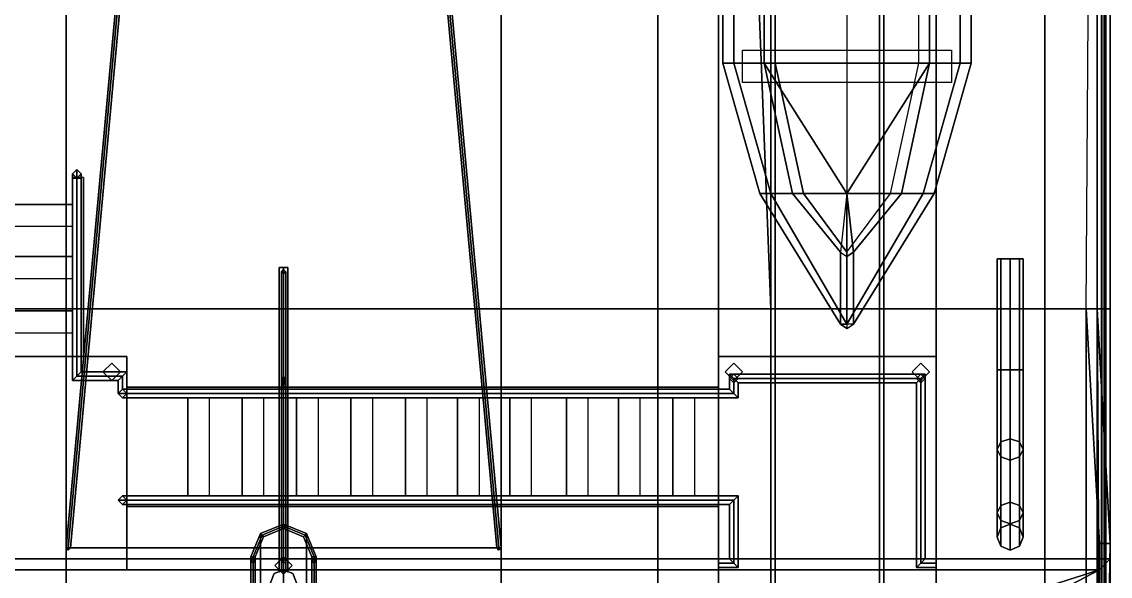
# Model space of a CAD drawing. Header units: millimetres. Extents: x -4 to 4, y -29 to 80.
# Drawn here: x -1.2 to 3.8, y -5.44 to -2.89 of the extents above; entities that cross this region are included whole.
import ezdxf

# ---------------------------------------------------------------- set-up
doc = ezdxf.new("R2010")
doc.units = ezdxf.units.MM
for name, color, linetype in [('boats', 1, 'Continuous'), ('deck', 2, 'Continuous'), ('railings', 6, 'Continuous'), ('rails', 5, 'Continuous'), ('superstructure', 3, 'Continuous')]:
    doc.layers.add(name, color=color, linetype=linetype)

msp = doc.modelspace()

# ---------------------------------------------------------------- linework, layer by layer
for points in [[(-1, -4.21, -2.36), (-2, -4.21, -2.33), (-2, 3.18, -2.33), (-1, 3.18, -2.36)], [(1, -4.21, -2.36), (-1, -4.21, -2.36), (-1, 3.18, -2.36), (1, 3.18, -2.36)], [(2, -4.21, -2.33), (1, -4.21, -2.36), (1, 3.18, -2.36), (2, 3.18, -2.33)], [(3, -4.21, -2.15), (2, -4.21, -2.33), (2, 3.18, -2.33), (3, 3.18, -2.15)], [(3.5, -4.21, -1.75), (3, -4.21, -2.15), (3, 3.18, -2.15), (3.5, 3.18, -1.75)], [(3.8, -4.21, -0.91), (3.5, -4.21, -1.75), (3.5, 3.18, -1.75), (3.8, 3.18, -0.91)], [(3.74, -4.21, 1.61), (3.762, -4.21, 1.2751), (3.762, 3.18, 1.2751), (3.74, 3.18, 1.61)], [(3.76, -4.21, 1.63), (3.74, -4.21, 1.61), (3.74, 3.18, 1.61), (3.76, 3.18, 1.63)], [(3.74, -4.21, 1.69), (3.76, -4.21, 1.67), (3.76, 3.18, 1.67), (3.74, 3.18, 1.69)], [(3.76, -4.21, 1.67), (3.76, -4.21, 1.63), (3.76, 3.18, 1.63), (3.76, 3.18, 1.67)], [(3.762, -4.21, 1.2751), (3.78, -4.21, 1.23), (3.78, 3.18, 1.23), (3.762, 3.18, 1.2751)], [(3.7715, -4.21, 1.1301), (3.78, -4.21, 1), (3.78, 3.18, 1), (3.7715, 3.18, 1.1301)], [(3.78, -4.21, 1.16), (3.7715, -4.21, 1.1301), (3.7715, 3.18, 1.1301), (3.78, 3.18, 1.16)], [(3.78, -4.21, 1), (3.8, -4.21), (3.8, 3.18), (3.78, 3.18, 1)], [(3.78, -4.21, 1.23), (3.78, -4.21, 1.16), (3.78, 3.18, 1.16), (3.78, 3.18, 1.23)], [(3.8, -4.21), (3.8, -4.21, -0.91), (3.8, 3.18, -0.91), (3.8, 3.18)], [(-2, -4.21, -2.33), (-1, -4.21, -2.36), (-1, -8.82, -2.36), (-2, -8.82, -2.33)], [(-1, -4.21, -2.36), (1, -4.21, -2.36), (1, -8.82, -2.36), (-1, -8.82, -2.36)], [(1, -4.21, -2.36), (2, -4.21, -2.33), (2, -8.82, -2.33), (1, -8.82, -2.36)], [(2, -4.21, -2.33), (3, -4.21, -2.15), (3, -8.82, -2.15), (2, -8.82, -2.33)], [(3, -4.21, -2.15), (3.5, -4.21, -1.75), (3.5, -8.82, -1.75), (3, -8.82, -2.15)], [(3.5, -4.21, -1.75), (3.8, -4.21, -0.91), (3.8, -8.82, -0.91), (3.5, -8.82, -1.75)], [(3.75, -5.29, 1.86), (3.8, -5.29, 1.86), (3.74, -4.21, 1.69), (3.69, -4.21, 1.69)], [(3.69, -8.82, 1.69), (3.69, -8.82, 1.69), (3.75, -5.29, 1.86), (3.69, -4.21, 1.69)], [(3.76, -4.21, 1.67), (3.74, -4.21, 1.69), (3.74, -8.82, 1.69), (3.76, -8.82, 1.67)], [(3.74, -4.21, 1.61), (3.76, -4.21, 1.63), (3.76, -8.82, 1.63), (3.74, -8.82, 1.61)], [(3.762, -4.21, 1.2751), (3.74, -4.21, 1.61), (3.74, -8.82, 1.61), (3.762, -6.44, 1.2751)], [(3.74, -8.82, 1.69), (3.74, -8.82, 1.69), (3.74, -4.21, 1.69), (3.8, -5.29, 1.86)], [(3.76, -4.21, 1.63), (3.76, -4.21, 1.67), (3.76, -8.82, 1.67), (3.76, -8.82, 1.63)], [(3.78, -4.21, 1.23), (3.762, -4.21, 1.2751), (3.762, -6.44, 1.2751), (3.78, -6.44, 1.23)], [(3.78, -4.21, 1), (3.7715, -4.21, 1.1301), (3.7715, -6.44, 1.1301), (3.78, -8.82, 1)], [(3.7715, -4.21, 1.1301), (3.78, -4.21, 1.16), (3.78, -6.44, 1.16), (3.7715, -6.44, 1.1301)], [(3.8, -4.21), (3.78, -4.21, 1), (3.78, -8.82, 1), (3.8, -8.82)], [(3.78, -4.21, 1.16), (3.78, -4.21, 1.23), (3.78, -6.44, 1.23), (3.78, -6.44, 1.16)], [(3.8, -4.21, -0.91), (3.8, -4.21), (3.8, -8.82), (3.8, -8.82, -0.91)], [(3.69, -8.82, 1.69), (3.69, -8.82, 1.69), (3.75, -5.93, 2.52), (3.75, -5.29, 1.86)], [(3.74, -8.82, 1.69), (3.74, -8.82, 1.69), (3.8, -5.29, 1.86), (3.8, -5.93, 2.52)], [(3.75, -5.93, 2.52), (3.8, -5.93, 2.52), (3.8, -5.29, 1.86), (3.75, -5.29, 1.86)]]:
    msp.add_3dface(points)
at = {"layer": 'boats'}
for points in [[(2.59, -3.68, 3.56), (2.21, -3.08, 3.64), (2.21, -1.42, 3.64), (2.59, -0.48, 3.56)], [(2.59, -3.68, 3.56), (2.97, -3.08, 3.64), (2.97, -1.42, 3.64), (2.59, -0.48, 3.56)], [(2.21, -3.08, 3.64), (2.02, -3.08, 4.14), (2.02, -1.42, 4.14), (2.21, -1.42, 3.64)], [(2.02, -3.08, 4.14), (2.07, -3.08, 4.14), (2.07, -1.42, 4.14), (2.02, -1.42, 4.14)], [(2.07, -3.08, 4.14), (2.26, -3.08, 3.64), (2.26, -1.42, 3.64), (2.07, -1.42, 4.14)], [(2.26, -3.08, 3.64), (2.92, -3.08, 3.64), (2.92, -1.42, 3.64), (2.26, -1.42, 3.64)], [(3.11, -3.08, 4.14), (2.92, -3.08, 3.64), (2.92, -1.42, 3.64), (3.11, -1.42, 4.14)], [(2.97, -3.08, 3.64), (3.16, -3.08, 4.14), (3.16, -1.42, 4.14), (2.97, -1.42, 3.64)], [(3.16, -3.08, 4.14), (3.11, -3.08, 4.14), (3.11, -1.42, 4.14), (3.16, -1.42, 4.14)], [(3.07, -3.17, 4.03), (2.11, -3.17, 4.03), (2.11, -3.02, 4.03), (3.07, -3.02, 4.03)], [(2.34, -3.68, 3.64), (2.19, -3.68, 4.14), (2.02, -3.08, 4.14), (2.21, -3.08, 3.64)], [(2.19, -3.68, 4.14), (2.24, -3.68, 4.14), (2.07, -3.08, 4.14), (2.02, -3.08, 4.14)], [(2.24, -3.68, 4.14), (2.39, -3.68, 3.64), (2.26, -3.08, 3.64), (2.07, -3.08, 4.14)], [(2.59, -3.68, 3.56), (2.34, -3.68, 3.64), (2.21, -3.08, 3.64), (2.59, -3.68, 3.56)], [(2.39, -3.68, 3.64), (2.79, -3.68, 3.64), (2.92, -3.08, 3.64), (2.26, -3.08, 3.64)], [(2.59, -3.68, 3.56), (2.84, -3.68, 3.64), (2.97, -3.08, 3.64), (2.59, -3.68, 3.56)], [(2.94, -3.68, 4.14), (2.79, -3.68, 3.64), (2.92, -3.08, 3.64), (3.11, -3.08, 4.14)], [(2.84, -3.68, 3.64), (2.99, -3.68, 4.14), (3.16, -3.08, 4.14), (2.97, -3.08, 3.64)], [(2.99, -3.68, 4.14), (2.94, -3.68, 4.14), (3.11, -3.08, 4.14), (3.16, -3.08, 4.14)], [(2.56, -3.95, 3.64), (2.56, -4.28, 4.14), (2.19, -3.68, 4.14), (2.34, -3.68, 3.64)], [(2.56, -4.28, 4.14), (2.59, -4.28, 4.14), (2.24, -3.68, 4.14), (2.19, -3.68, 4.14)], [(2.59, -4.28, 4.14), (2.59, -3.95, 3.64), (2.39, -3.68, 3.64), (2.24, -3.68, 4.14)], [(2.59, -3.68, 3.56), (2.56, -3.95, 3.64), (2.34, -3.68, 3.64), (2.59, -3.68, 3.56)], [(2.59, -3.95, 3.64), (2.59, -3.95, 3.64), (2.79, -3.68, 3.64), (2.39, -3.68, 3.64)], [(2.59, -3.68, 3.56), (2.56, -3.95, 3.64), (2.59, -3.97, 3.64), (2.59, -3.68, 3.56)], [(2.59, -4.28, 4.14), (2.59, -3.95, 3.64), (2.79, -3.68, 3.64), (2.94, -3.68, 4.14)], [(2.59, -3.68, 3.56), (2.59, -3.97, 3.64), (2.62, -3.95, 3.64), (2.59, -3.68, 3.56)], [(2.59, -3.68, 3.56), (2.62, -3.95, 3.64), (2.84, -3.68, 3.64), (2.59, -3.68, 3.56)], [(2.62, -4.28, 4.14), (2.59, -4.28, 4.14), (2.94, -3.68, 4.14), (2.99, -3.68, 4.14)], [(2.62, -3.95, 3.64), (2.62, -4.28, 4.14), (2.99, -3.68, 4.14), (2.84, -3.68, 3.64)], [(2.59, -3.97, 3.64), (2.59, -4.3, 4.14), (2.56, -4.28, 4.14), (2.56, -3.95, 3.64)], [(2.59, -3.97, 3.64), (2.59, -4.3, 4.14), (2.62, -4.28, 4.14), (2.62, -3.95, 3.64)], [(2.59, -4.3, 4.14), (2.59, -4.3, 4.14), (2.62, -4.28, 4.14), (2.56, -4.28, 4.14)]]:
    msp.add_3dface(points, dxfattribs=at)
at = {"layer": 'deck'}
for points in [[(1.72, 9.14, 1.69), (1.72, -8.82, 1.69), (2.24, -8.82, 1.69), (2.24, -4.21, 1.69)], [(1.72, 9.14, 1.69), (1.72, 9.14, 1.69), (2.24, -4.21, 1.69), (2.24, 3.18, 1.69)], [(2.26, 3.18, 1.69), (2.26, -4.21, 1.69), (2.74, -4.21, 1.69), (2.74, 3.18, 1.69)], [(2.76, 3.18, 1.69), (2.76, -4.21, 1.69), (3.69, -4.21, 1.69), (3.74, 3.18, 1.69)], [(2.26, -4.21, 1.69), (2.26, -8.82, 1.69), (2.74, -8.82, 1.69), (2.74, -4.21, 1.69)], [(2.76, -4.21, 1.69), (2.76, -8.82, 1.69), (3.69, -8.82, 1.69), (3.69, -4.21, 1.69)]]:
    msp.add_3dface(points, dxfattribs=at)
at = {"layer": 'railings'}
for points in [[(3.74, -2.16, 2.74), (3.74, -4.07, 2.74), (3.74, -4.07, 2.68), (3.74, -2.16, 2.68)], [(3.74, -4.13, 2.74), (3.74, -4.13, 1.69), (3.74, -4.07, 1.69), (3.74, -4.07, 2.74)], [(3.74, -4.13, 2.74), (3.75, -6.04, 2.74), (3.75, -6.04, 2.68), (3.74, -4.13, 2.68)]]:
    msp.add_3dface(points, dxfattribs=at)
at = {"layer": 'rails'}
for points in [[(2.24, 3.18, 1.69), (2.24, -4.21, 1.69), (2.24, -4.21, 1.71), (2.24, 3.18, 1.71)], [(2.24, 3.18, 1.71), (2.24, -4.21, 1.71), (2.26, -4.21, 1.71), (2.26, 3.18, 1.71)], [(2.26, -4.21, 1.71), (2.26, -4.21, 1.69), (2.26, 3.18, 1.69), (2.26, 3.18, 1.71)], [(2.74, 3.18, 1.71), (2.74, -4.21, 1.71), (2.76, -4.21, 1.71), (2.76, 3.18, 1.71)], [(2.74, 3.18, 1.69), (2.74, -4.21, 1.69), (2.74, -4.21, 1.71), (2.74, 3.18, 1.71)], [(2.76, -4.21, 1.71), (2.76, -4.21, 1.69), (2.76, 3.18, 1.69), (2.76, 3.18, 1.71)], [(2.24, -4.21, 1.71), (2.24, -8.82, 1.71), (2.26, -8.82, 1.71), (2.26, -4.21, 1.71)], [(2.24, -4.21, 1.69), (2.24, -8.82, 1.69), (2.24, -8.82, 1.71), (2.24, -4.21, 1.71)], [(2.26, -8.82, 1.71), (2.26, -8.82, 1.69), (2.26, -4.21, 1.69), (2.26, -4.21, 1.71)], [(2.74, -4.21, 1.69), (2.74, -8.82, 1.69), (2.74, -8.82, 1.71), (2.74, -4.21, 1.71)], [(2.74, -4.21, 1.71), (2.74, -8.82, 1.71), (2.76, -8.82, 1.71), (2.76, -4.21, 1.71)], [(2.76, -8.82, 1.71), (2.76, -8.82, 1.69), (2.76, -4.21, 1.69), (2.76, -4.21, 1.71)]]:
    msp.add_3dface(points, dxfattribs=at)
at = {"layer": 'superstructure'}
for points in [[(1.72, 5.26, 2.05), (1.72, -8.82, 1.69), (1.72, 9.14, 1.69), (1.72, 9.14, 2.05)], [(1.72, -5.55, 3.4), (1.72, -8.82, 1.69), (1.72, 5.26, 2.05), (1.72, 0.5, 3.4)], [(-1.72, 4.44, 3.56), (-1.72, -5.36, 3.56), (1.72, -5.36, 3.56), (1.72, 4.44, 3.56)], [(1.72, 0.5, 3.56), (1.72, -5.55, 3.56), (3.5, -5.55, 3.56), (3.5, 0.5, 3.56)], [(3.5, -5.55, 3.56), (3.5, -5.55, 3.4), (3.5, 0.5, 3.4), (3.5, 0.5, 3.56)], [(-0.49, 0.15, 8.71), (-0.5, 0.15, 8.7), (-1, -5.31, 13.58), (-0.99, -5.31, 13.59)], [(-0.5, 0.15, 8.7), (-0.49, 0.15, 8.69), (-0.99, -5.31, 13.57), (-1, -5.31, 13.58)], [(-0.48, 0.15, 8.7), (-0.49, 0.15, 8.71), (-0.99, -5.31, 13.59), (-0.98, -5.31, 13.58)], [(-0.49, 0.15, 8.69), (-0.48, 0.15, 8.7), (-0.98, -5.31, 13.58), (-0.99, -5.31, 13.57)], [(0.49, 0.15, 8.71), (0.48, 0.15, 8.7), (0.98, -5.31, 13.58), (0.99, -5.31, 13.59)], [(0.48, 0.15, 8.7), (0.49, 0.15, 8.69), (0.99, -5.31, 13.57), (0.98, -5.31, 13.58)], [(0.5, 0.15, 8.7), (0.49, 0.15, 8.71), (0.99, -5.31, 13.59), (1, -5.31, 13.58)], [(0.49, 0.15, 8.69), (0.5, 0.15, 8.7), (1, -5.31, 13.58), (0.99, -5.31, 13.57)], [(-0.95, -3.57, 3.56), (-0.97, -3.59, 3.56), (-0.97, -3.59, 4.42), (-0.95, -3.57, 4.44)], [(-0.97, -3.61, 4.42), (-0.95, -3.61, 4.44), (-0.95, -3.57, 4.44), (-0.97, -3.59, 4.42)], [(-0.97, -3.59, 3.56), (-0.95, -3.61, 3.56), (-0.95, -3.61, 4.4), (-0.97, -3.59, 4.42)], [(-0.95, -3.61, 4.07), (-0.97, -3.61, 4.09), (-0.97, -3.59, 4.09), (-0.95, -3.61, 4.07)], [(-0.97, -3.61, 4.09), (-0.95, -3.61, 4.11), (-0.95, -3.61, 4.11), (-0.97, -3.59, 4.09)], [(-0.95, -3.61, 4.4), (-0.97, -3.61, 4.42), (-0.97, -3.59, 4.42), (-0.95, -3.61, 4.4)], [(-0.93, -3.59, 3.56), (-0.95, -3.57, 3.56), (-0.95, -3.57, 4.44), (-0.93, -3.59, 4.42)], [(-0.95, -3.61, 4.44), (-0.93, -3.61, 4.42), (-0.93, -3.59, 4.42), (-0.95, -3.57, 4.44)], [(-0.95, -3.61, 3.56), (-0.93, -3.59, 3.56), (-0.93, -3.59, 4.42), (-0.95, -3.61, 4.4)], [(-0.93, -3.61, 4.09), (-0.95, -3.61, 4.07), (-0.95, -3.61, 4.07), (-0.93, -3.59, 4.09)], [(-0.95, -3.61, 4.11), (-0.93, -3.61, 4.09), (-0.93, -3.59, 4.09), (-0.95, -3.61, 4.11)], [(-0.93, -3.61, 4.42), (-0.95, -3.61, 4.4), (-0.95, -3.61, 4.4), (-0.93, -3.59, 4.42)], [(-0.92, -3.6068, 3.56), (-0.97, -3.6068, 3.56), (-0.97, -4.43, 4.25), (-0.92, -4.43, 4.25)], [(-0.97, -3.6068, 3.56), (-0.97, -3.7142, 3.56), (-0.97, -4.43, 4.16), (-0.97, -4.43, 4.25)], [(-0.95, -4.43, 4.78), (-0.97, -4.43, 4.8), (-0.97, -3.61, 4.09), (-0.95, -3.61, 4.07)], [(-0.97, -4.43, 4.8), (-0.95, -4.43, 4.82), (-0.95, -3.61, 4.11), (-0.97, -3.61, 4.09)], [(-0.95, -4.43, 5.11), (-0.97, -4.43, 5.13), (-0.97, -3.61, 4.42), (-0.95, -3.61, 4.4)], [(-0.97, -4.43, 5.13), (-0.95, -4.43, 5.15), (-0.95, -3.61, 4.44), (-0.97, -3.61, 4.42)], [(-0.93, -4.43, 4.8), (-0.95, -4.43, 4.78), (-0.95, -3.61, 4.07), (-0.93, -3.61, 4.09)], [(-0.95, -4.43, 4.82), (-0.93, -4.43, 4.8), (-0.93, -3.61, 4.09), (-0.95, -3.61, 4.11)], [(-0.93, -4.43, 5.13), (-0.95, -4.43, 5.11), (-0.95, -3.61, 4.4), (-0.93, -3.61, 4.42)], [(-0.95, -4.43, 5.15), (-0.93, -4.43, 5.13), (-0.93, -3.61, 4.42), (-0.95, -3.61, 4.44)], [(-0.92, -4.43, 4.25), (-0.92, -4.43, 4.16), (-0.92, -3.7142, 3.56), (-0.92, -3.6068, 3.56)], [(-0.97, -3.73, 3.64), (-1.42, -3.73, 3.64), (-1.42, -3.73, 3.66), (-0.97, -3.73, 3.66)], [(-0.97, -3.73, 3.66), (-1.42, -3.73, 3.66), (-1.42, -3.83, 3.66), (-0.97, -3.83, 3.66)], [(-0.97, -3.97, 3.86), (-1.42, -3.97, 3.86), (-1.42, -4.07, 3.86), (-0.97, -4.07, 3.86)], [(-0.97, -3.97, 3.84), (-1.42, -3.97, 3.84), (-1.42, -3.97, 3.86), (-0.97, -3.97, 3.86)], [(3.28, -3.98, 6.5), (3.2976, -3.98, 6.4576), (3.2976, -4.49, 6.4576), (3.28, -4.49, 6.5)], [(3.2976, -3.98, 6.5424), (3.28, -3.98, 6.5), (3.28, -4.49, 6.5), (3.2976, -4.49, 6.5424)], [(3.3824, -3.98, 6.4576), (3.28, -3.98, 6.5), (3.2976, -3.98, 6.5424), (3.4, -3.98, 6.5)], [(3.34, -3.98, 6.44), (3.2976, -3.98, 6.4576), (3.28, -3.98, 6.5), (3.3824, -3.98, 6.4576)], [(3.2976, -3.98, 6.4576), (3.34, -3.98, 6.44), (3.34, -4.49, 6.44), (3.2976, -4.49, 6.4576)], [(3.34, -3.98, 6.56), (3.2976, -3.98, 6.5424), (3.2976, -4.49, 6.5424), (3.34, -4.49, 6.56)], [(3.4, -3.98, 6.5), (3.2976, -3.98, 6.5424), (3.34, -3.98, 6.56), (3.3824, -3.98, 6.5424)], [(3.34, -3.98, 6.44), (3.3824, -3.98, 6.4576), (3.3824, -4.49, 6.4576), (3.34, -4.49, 6.44)], [(3.3824, -3.98, 6.5424), (3.34, -3.98, 6.56), (3.34, -4.49, 6.56), (3.3824, -4.49, 6.5424)], [(3.3824, -3.98, 6.4576), (3.4, -3.98, 6.5), (3.4, -4.49, 6.5), (3.3824, -4.49, 6.4576)], [(3.4, -3.98, 6.5), (3.3824, -3.98, 6.5424), (3.3824, -4.49, 6.5424), (3.4, -4.49, 6.5)], [(0, -4.02, 13.69), (-0.02, -4.02, 13.67), (-0.02, -5.42, 13.07), (0, -5.41, 13.0943)], [(-0.02, -4.02, 13.67), (0, -4.02, 13.65), (0, -5.41, 13.0543), (-0.02, -5.42, 13.07)], [(0.02, -4.02, 13.67), (0, -4.02, 13.65), (-0.02, -4.02, 13.67), (0, -4.02, 13.69)], [(0, -4.03, 12.51), (-0.01, -4.04, 12.51), (-0.01, -4.04, 13.66), (0, -4.03, 13.65)], [(0, -5.36, 7.48), (-0.01, -5.37, 7.48), (-0.01, -4.04, 12.51), (0, -4.03, 12.51)], [(-0.01, -4.04, 12.51), (0, -4.05, 12.51), (0, -4.05, 13.65), (-0.01, -4.04, 13.66)], [(-0.01, -5.37, 7.48), (0, -5.38, 7.48), (0, -4.05, 12.51), (-0.01, -4.04, 12.51)], [(0.02, -4.02, 13.67), (0, -4.02, 13.69), (0, -5.41, 13.0943), (0.02, -5.42, 13.07)], [(0, -4.02, 13.65), (0.02, -4.02, 13.67), (0.02, -5.42, 13.07), (0, -5.41, 13.0543)], [(0.01, -4.04, 12.51), (0, -4.03, 12.51), (0, -4.03, 13.65), (0.01, -4.04, 13.66)], [(0.01, -5.37, 7.48), (0, -5.36, 7.48), (0, -4.03, 12.51), (0.01, -4.04, 12.51)], [(0, -4.05, 12.51), (0.01, -4.04, 12.51), (0.01, -4.04, 13.66), (0, -4.05, 13.65)], [(0, -5.38, 7.48), (0.01, -5.37, 7.48), (0.01, -4.04, 12.51), (0, -4.05, 12.51)], [(-0.97, -4.22, 4.05), (-1.42, -4.22, 4.05), (-1.42, -4.22, 4.07), (-0.97, -4.22, 4.07)], [(-0.97, -4.22, 4.07), (-1.42, -4.22, 4.07), (-1.42, -4.32, 4.07), (-0.97, -4.32, 4.07)], [(-0.72, -4.43, 4.25), (-0.72, -4.43, 4.16), (-1.72, -4.43, 4.16), (-1.72, -4.43, 4.25)], [(-1.72, -4.43, 4.25), (-1.72, -5.36, 4.25), (-0.72, -5.36, 4.25), (-0.72, -4.43, 4.25)], [(-0.95, -4.52, 4.78), (-0.97, -4.54, 4.8), (-0.97, -4.43, 4.8), (-0.95, -4.43, 4.78)], [(-0.97, -4.54, 4.8), (-0.95, -4.52, 4.82), (-0.95, -4.43, 4.82), (-0.97, -4.43, 4.8)], [(-0.95, -4.52, 5.11), (-0.97, -4.54, 5.13), (-0.97, -4.43, 5.13), (-0.95, -4.43, 5.11)], [(-0.97, -4.54, 5.13), (-0.95, -4.52, 5.15), (-0.95, -4.43, 5.15), (-0.97, -4.43, 5.13)], [(-0.93, -4.5, 4.8), (-0.95, -4.52, 4.78), (-0.95, -4.43, 4.78), (-0.93, -4.43, 4.8)], [(-0.95, -4.52, 4.82), (-0.93, -4.5, 4.8), (-0.93, -4.43, 4.8), (-0.95, -4.43, 4.82)], [(-0.93, -4.5, 5.13), (-0.95, -4.52, 5.11), (-0.95, -4.43, 5.11), (-0.93, -4.43, 5.13)], [(-0.95, -4.52, 5.15), (-0.93, -4.5, 5.13), (-0.93, -4.43, 5.13), (-0.95, -4.43, 5.15)], [(-0.72, -5.36, 4.25), (-0.72, -5.36, 4.16), (-0.72, -4.43, 4.16), (-0.72, -4.43, 4.25)], [(2, -4.43, 6.44), (2, -5.36, 6.44), (2, -5.36, 6.55), (2, -4.43, 6.55)], [(3, -4.43, 6.55), (3, -4.43, 6.44), (2, -4.43, 6.44), (2, -4.43, 6.55)], [(2, -4.43, 6.55), (2, -5.36, 6.55), (3, -5.36, 6.55), (3, -4.43, 6.55)], [(3, -5.36, 6.55), (3, -5.36, 6.44), (3, -4.43, 6.44), (3, -4.43, 6.55)], [(-0.72, -4.5, 4.8), (-0.74, -4.52, 4.78), (-0.95, -4.52, 4.78), (-0.93, -4.5, 4.8)], [(-0.74, -4.52, 4.82), (-0.72, -4.5, 4.8), (-0.93, -4.5, 4.8), (-0.95, -4.52, 4.82)], [(-0.72, -4.5, 5.13), (-0.74, -4.52, 5.11), (-0.95, -4.52, 5.11), (-0.93, -4.5, 5.13)], [(-0.74, -4.52, 5.15), (-0.72, -4.5, 5.13), (-0.93, -4.5, 5.13), (-0.95, -4.52, 5.15)], [(-0.79, -4.46, 3.56), (-0.83, -4.5, 3.56), (-0.83, -4.5, 4.16), (-0.79, -4.46, 4.16)], [(-0.83, -4.5, 3.56), (-0.79, -4.54, 3.56), (-0.79, -4.54, 4.16), (-0.83, -4.5, 4.16)], [(-0.75, -4.5, 3.56), (-0.79, -4.46, 3.56), (-0.79, -4.46, 4.16), (-0.75, -4.5, 4.16)], [(-0.79, -4.54, 3.56), (-0.75, -4.5, 3.56), (-0.75, -4.5, 4.16), (-0.79, -4.54, 4.16)], [(-0.74, -4.52, 4.78), (-0.72, -4.5, 4.8), (-0.72, -4.58, 4.8), (-0.74, -4.58, 4.78)], [(-0.72, -4.5, 4.8), (-0.74, -4.52, 4.82), (-0.74, -4.58, 4.82), (-0.72, -4.58, 4.8)], [(-0.74, -4.52, 5.11), (-0.72, -4.5, 5.13), (-0.72, -4.58, 5.13), (-0.74, -4.58, 5.11)], [(-0.72, -4.5, 5.13), (-0.74, -4.52, 5.15), (-0.74, -4.58, 5.15), (-0.72, -4.58, 5.13)], [(2.07, -4.46, 1.69), (2.03, -4.5, 1.69), (2.03, -4.5, 6.44), (2.07, -4.46, 6.44)], [(2.03, -4.5, 1.69), (2.07, -4.54, 1.69), (2.07, -4.54, 6.44), (2.03, -4.5, 6.44)], [(2.11, -4.5, 1.69), (2.07, -4.46, 1.69), (2.07, -4.46, 6.44), (2.11, -4.5, 6.44)], [(2.07, -4.54, 1.69), (2.11, -4.5, 1.69), (2.11, -4.5, 6.44), (2.07, -4.54, 6.44)], [(2.93, -4.46, 1.69), (2.89, -4.5, 1.69), (2.89, -4.5, 6.44), (2.93, -4.46, 6.44)], [(2.89, -4.5, 1.69), (2.93, -4.54, 1.69), (2.93, -4.54, 6.44), (2.89, -4.5, 6.44)], [(2.97, -4.5, 1.69), (2.93, -4.46, 1.69), (2.93, -4.46, 6.44), (2.97, -4.5, 6.44)], [(2.93, -4.54, 1.69), (2.97, -4.5, 1.69), (2.97, -4.5, 6.44), (2.93, -4.54, 6.44)], [(3.28, -4.49, 6.5), (3.2976, -4.49, 6.4576), (3.2976, -4.8219, 6.2305), (3.28, -4.8566, 6.2548)], [(3.2976, -4.49, 6.5424), (3.28, -4.49, 6.5), (3.28, -4.8566, 6.2548), (3.2976, -4.8914, 6.2791)], [(3.2976, -4.49, 6.4576), (3.34, -4.49, 6.44), (3.34, -4.8075, 6.2204), (3.2976, -4.8219, 6.2305)], [(3.34, -4.49, 6.56), (3.2976, -4.49, 6.5424), (3.2976, -4.8914, 6.2791), (3.34, -4.9058, 6.2892)], [(3.34, -4.49, 6.44), (3.3824, -4.49, 6.4576), (3.3824, -4.8219, 6.2305), (3.34, -4.8075, 6.2204)], [(3.3824, -4.49, 6.5424), (3.34, -4.49, 6.56), (3.34, -4.9058, 6.2892), (3.3824, -4.8914, 6.2791)], [(3.3824, -4.49, 6.4576), (3.4, -4.49, 6.5), (3.4, -4.8566, 6.2548), (3.3824, -4.8219, 6.2305)], [(3.4, -4.49, 6.5), (3.3824, -4.49, 6.5424), (3.3824, -4.8914, 6.2791), (3.4, -4.8566, 6.2548)], [(-0.74, -4.52, 4.78), (-0.76, -4.54, 4.8), (-0.97, -4.54, 4.8), (-0.95, -4.52, 4.78)], [(-0.76, -4.54, 4.8), (-0.74, -4.52, 4.82), (-0.95, -4.52, 4.82), (-0.97, -4.54, 4.8)], [(-0.74, -4.52, 5.11), (-0.76, -4.54, 5.13), (-0.97, -4.54, 5.13), (-0.95, -4.52, 5.11)], [(-0.76, -4.54, 5.13), (-0.74, -4.52, 5.15), (-0.95, -4.52, 5.15), (-0.97, -4.54, 5.13)], [(-0.76, -4.54, 4.8), (-0.74, -4.52, 4.78), (-0.74, -4.58, 4.78), (-0.76, -4.6, 4.8)], [(-0.74, -4.52, 4.82), (-0.76, -4.54, 4.8), (-0.76, -4.6, 4.8), (-0.74, -4.58, 4.82)], [(-0.76, -4.54, 5.13), (-0.74, -4.52, 5.11), (-0.74, -4.58, 5.11), (-0.76, -4.6, 5.13)], [(-0.74, -4.52, 5.15), (-0.76, -4.54, 5.13), (-0.76, -4.6, 5.13), (-0.74, -4.58, 5.15)], [(0, -4.5333, 13.47), (-0.01, -4.52, 13.46), (-0.01, -5.42, 13.46), (0, -5.41, 13.47)], [(-0.01, -4.52, 13.46), (0, -4.58, 13.45), (0, -5.41, 13.45), (-0.01, -5.42, 13.46)], [(0.01, -4.52, 13.46), (0, -4.5333, 13.47), (0, -5.41, 13.47), (0.01, -5.42, 13.46)], [(0, -4.58, 13.45), (0.01, -4.52, 13.46), (0.01, -5.42, 13.46), (0, -5.41, 13.45)], [(2.07, -4.51, 6.55), (2.05, -4.53, 6.55), (2.05, -4.53, 7.43), (2.07, -4.51, 7.43)], [(2.95, -4.51, 7.1), (2.93, -4.53, 7.08), (2.07, -4.53, 7.08), (2.05, -4.51, 7.1)], [(2.93, -4.53, 7.12), (2.95, -4.51, 7.1), (2.05, -4.51, 7.1), (2.07, -4.53, 7.12)], [(2.05, -4.51, 7.1), (2.07, -4.53, 7.08), (2.07, -4.6, 7.08), (2.05, -4.58, 7.1)], [(2.07, -4.53, 7.12), (2.05, -4.51, 7.1), (2.05, -4.58, 7.1), (2.07, -4.6, 7.12)], [(2.05, -4.51, 7.43), (2.07, -4.53, 7.41), (2.07, -4.6, 7.41), (2.05, -4.58, 7.43)], [(2.07, -4.53, 7.45), (2.05, -4.51, 7.43), (2.05, -4.58, 7.43), (2.07, -4.6, 7.45)], [(2.95, -4.51, 7.43), (2.93, -4.53, 7.41), (2.07, -4.53, 7.41), (2.05, -4.51, 7.43)], [(2.93, -4.53, 7.45), (2.95, -4.51, 7.43), (2.05, -4.51, 7.43), (2.07, -4.53, 7.45)], [(2.05, -4.53, 6.55), (2.07, -4.55, 6.55), (2.07, -4.55, 7.43), (2.05, -4.53, 7.43)], [(2.09, -4.53, 6.55), (2.07, -4.51, 6.55), (2.07, -4.51, 7.43), (2.09, -4.53, 7.43)], [(2.07, -4.55, 6.55), (2.09, -4.53, 6.55), (2.09, -4.53, 7.43), (2.07, -4.55, 7.43)], [(2.93, -4.53, 7.08), (2.91, -4.55, 7.1), (2.09, -4.55, 7.1), (2.07, -4.53, 7.08)], [(2.91, -4.55, 7.1), (2.93, -4.53, 7.12), (2.07, -4.53, 7.12), (2.09, -4.55, 7.1)], [(2.07, -4.53, 7.08), (2.09, -4.55, 7.1), (2.09, -4.62, 7.1), (2.07, -4.6, 7.08)], [(2.09, -4.55, 7.1), (2.07, -4.53, 7.12), (2.07, -4.6, 7.12), (2.09, -4.62, 7.1)], [(2.07, -4.53, 7.41), (2.09, -4.55, 7.43), (2.09, -4.62, 7.43), (2.07, -4.6, 7.41)], [(2.09, -4.55, 7.43), (2.07, -4.53, 7.45), (2.07, -4.6, 7.45), (2.09, -4.62, 7.43)], [(2.93, -4.53, 7.41), (2.91, -4.55, 7.43), (2.09, -4.55, 7.43), (2.07, -4.53, 7.41)], [(2.91, -4.55, 7.43), (2.93, -4.53, 7.45), (2.07, -4.53, 7.45), (2.09, -4.55, 7.43)], [(2.93, -4.51, 6.55), (2.91, -4.53, 6.55), (2.91, -4.53, 7.43), (2.93, -4.51, 7.43)], [(2.91, -4.53, 6.55), (2.93, -4.55, 6.55), (2.93, -4.55, 7.43), (2.91, -4.53, 7.43)], [(2.93, -5.38, 7.08), (2.91, -5.4, 7.1), (2.91, -4.55, 7.1), (2.93, -4.53, 7.08)], [(2.91, -5.4, 7.1), (2.93, -5.38, 7.12), (2.93, -4.53, 7.12), (2.91, -4.55, 7.1)], [(2.93, -5.38, 7.41), (2.91, -5.4, 7.43), (2.91, -4.55, 7.43), (2.93, -4.53, 7.41)], [(2.91, -5.4, 7.43), (2.93, -5.38, 7.45), (2.93, -4.53, 7.45), (2.91, -4.55, 7.43)], [(2.95, -4.53, 6.55), (2.93, -4.51, 6.55), (2.93, -4.51, 7.43), (2.95, -4.53, 7.43)], [(2.95, -5.36, 7.1), (2.93, -5.38, 7.08), (2.93, -4.53, 7.08), (2.95, -4.51, 7.1)], [(2.93, -5.38, 7.12), (2.95, -5.36, 7.1), (2.95, -4.51, 7.1), (2.93, -4.53, 7.12)], [(2.95, -5.36, 7.43), (2.93, -5.38, 7.41), (2.93, -4.53, 7.41), (2.95, -4.51, 7.43)], [(2.93, -5.38, 7.45), (2.95, -5.36, 7.43), (2.95, -4.51, 7.43), (2.93, -4.53, 7.45)], [(2.93, -4.55, 6.55), (2.95, -4.53, 6.55), (2.95, -4.53, 7.43), (2.93, -4.55, 7.43)], [(-0.74, -4.58, 4.25), (-0.76, -4.6, 4.25), (-0.76, -4.6, 5.15), (-0.74, -4.58, 5.13)], [(-0.74, -4.58, 5.13), (-0.76, -4.6, 5.15), (-0.72, -4.6, 5.15), (-0.72, -4.58, 5.13)], [(-0.76, -4.6, 4.25), (-0.74, -4.62, 4.25), (-0.74, -4.62, 5.13), (-0.76, -4.6, 5.15)], [(-0.76, -4.6, 5.15), (-0.74, -4.62, 5.13), (-0.72, -4.62, 5.13), (-0.72, -4.6, 5.15)], [(-0.72, -4.6, 4.25), (-0.74, -4.58, 4.25), (-0.74, -4.58, 5.13), (-0.72, -4.6, 5.11)], [(-0.72, -4.6, 4.78), (-0.74, -4.58, 4.8), (-0.72, -4.58, 4.8), (-0.72, -4.6, 4.78)], [(-0.74, -4.58, 4.8), (-0.72, -4.6, 4.82), (-0.72, -4.6, 4.82), (-0.72, -4.58, 4.8)], [(-0.72, -4.6, 5.11), (-0.74, -4.58, 5.13), (-0.72, -4.58, 5.13), (-0.72, -4.6, 5.11)], [(-0.74, -4.62, 4.25), (-0.72, -4.6, 4.25), (-0.72, -4.6, 5.11), (-0.74, -4.62, 5.13)], [(-0.74, -4.62, 4.8), (-0.72, -4.6, 4.78), (-0.72, -4.6, 4.78), (-0.72, -4.62, 4.8)], [(-0.72, -4.6, 4.82), (-0.74, -4.62, 4.8), (-0.72, -4.62, 4.8), (-0.72, -4.6, 4.82)], [(-0.74, -4.62, 5.13), (-0.72, -4.6, 5.11), (-0.72, -4.6, 5.11), (-0.72, -4.62, 5.13)], [(2, -4.57, 6.53), (2, -4.57, 6.44), (-0.72, -4.57, 4.16), (-0.72, -4.57, 4.25)], [(2, -4.57, 6.44), (2, -4.62, 6.44), (-0.72, -4.62, 4.16), (-0.72, -4.57, 4.16)], [(-0.72, -4.57, 4.25), (-0.72, -4.62, 4.25), (2, -4.62, 6.53), (2, -4.57, 6.53)], [(-0.72, -4.6, 5.11), (-0.72, -4.58, 5.13), (2, -4.58, 7.43), (2, -4.6, 7.41)], [(-0.72, -4.58, 5.13), (-0.72, -4.6, 5.15), (2, -4.6, 7.45), (2, -4.58, 7.43)], [(-0.72, -4.6, 4.78), (-0.72, -4.58, 4.8), (2, -4.58, 7.1), (2, -4.6, 7.08)], [(-0.72, -4.58, 4.8), (-0.72, -4.6, 4.82), (2, -4.6, 7.12), (2, -4.58, 7.1)], [(-0.72, -4.62, 5.13), (-0.72, -4.6, 5.11), (2, -4.6, 7.41), (2, -4.62, 7.43)], [(-0.72, -4.6, 5.15), (-0.72, -4.62, 5.13), (2, -4.62, 7.43), (2, -4.6, 7.45)], [(-0.72, -4.62, 4.8), (-0.72, -4.6, 4.78), (2, -4.6, 7.08), (2, -4.62, 7.1)], [(-0.72, -4.6, 4.82), (-0.72, -4.62, 4.8), (2, -4.62, 7.1), (2, -4.6, 7.12)], [(2, -4.6, 7.08), (2, -4.58, 7.1), (2.05, -4.58, 7.1), (2.07, -4.6, 7.08)], [(2, -4.58, 7.1), (2, -4.6, 7.12), (2.07, -4.6, 7.12), (2.05, -4.58, 7.1)], [(2, -4.6, 7.41), (2, -4.58, 7.43), (2.05, -4.58, 7.43), (2.07, -4.6, 7.41)], [(2, -4.58, 7.43), (2, -4.6, 7.45), (2.07, -4.6, 7.45), (2.05, -4.58, 7.43)], [(2, -4.62, 7.1), (2, -4.6, 7.08), (2.07, -4.6, 7.08), (2.09, -4.62, 7.1)], [(2, -4.6, 7.12), (2, -4.62, 7.1), (2.09, -4.62, 7.1), (2.07, -4.6, 7.12)], [(2, -4.62, 7.43), (2, -4.6, 7.41), (2.07, -4.6, 7.41), (2.09, -4.62, 7.43)], [(2, -4.6, 7.45), (2, -4.62, 7.43), (2.09, -4.62, 7.43), (2.07, -4.6, 7.45)], [(-0.72, -4.62, 4.25), (-0.72, -4.62, 4.16), (2, -4.62, 6.44), (2, -4.62, 6.53)], [(-0.44, -4.62, 4.48), (-0.44, -5.07, 4.48), (-0.34, -5.07, 4.48), (-0.34, -4.62, 4.48)], [(-0.44, -4.62, 4.46), (-0.44, -5.07, 4.46), (-0.44, -5.07, 4.48), (-0.44, -4.62, 4.48)], [(-0.19, -4.62, 4.69), (-0.19, -5.07, 4.69), (-0.09, -5.07, 4.69), (-0.09, -4.62, 4.69)], [(-0.19, -4.62, 4.67), (-0.19, -5.07, 4.67), (-0.19, -5.07, 4.69), (-0.19, -4.62, 4.69)], [(0.06, -4.62, 4.9), (0.06, -5.07, 4.9), (0.16, -5.07, 4.9), (0.16, -4.62, 4.9)], [(0.06, -4.62, 4.88), (0.06, -5.07, 4.88), (0.06, -5.07, 4.9), (0.06, -4.62, 4.9)], [(0.31, -4.62, 5.09), (0.31, -5.07, 5.09), (0.31, -5.07, 5.11), (0.31, -4.62, 5.11)], [(0.31, -4.62, 5.11), (0.31, -5.07, 5.11), (0.41, -5.07, 5.11), (0.41, -4.62, 5.11)], [(0.56, -4.62, 5.32), (0.56, -5.07, 5.32), (0.66, -5.07, 5.32), (0.66, -4.62, 5.32)], [(0.56, -4.62, 5.3), (0.56, -5.07, 5.3), (0.56, -5.07, 5.32), (0.56, -4.62, 5.32)], [(0.8, -4.62, 5.5), (0.8, -5.07, 5.5), (0.8, -5.07, 5.52), (0.8, -4.62, 5.52)], [(0.8, -4.62, 5.52), (0.8, -5.07, 5.52), (0.9, -5.07, 5.52), (0.9, -4.62, 5.52)], [(1.04, -4.62, 5.7), (1.04, -5.07, 5.7), (1.04, -5.07, 5.72), (1.04, -4.62, 5.72)], [(1.04, -4.62, 5.72), (1.04, -5.07, 5.72), (1.14, -5.07, 5.72), (1.14, -4.62, 5.72)], [(1.3, -4.62, 5.94), (1.3, -5.07, 5.94), (1.4, -5.07, 5.94), (1.4, -4.62, 5.94)], [(1.3, -4.62, 5.92), (1.3, -5.07, 5.92), (1.3, -5.07, 5.94), (1.3, -4.62, 5.94)], [(1.54, -4.62, 6.12), (1.54, -5.07, 6.12), (1.54, -5.07, 6.14), (1.54, -4.62, 6.14)], [(1.54, -4.62, 6.14), (1.54, -5.07, 6.14), (1.64, -5.07, 6.14), (1.64, -4.62, 6.14)], [(1.79, -4.62, 6.35), (1.79, -5.07, 6.35), (1.89, -5.07, 6.35), (1.89, -4.62, 6.35)], [(1.79, -4.62, 6.33), (1.79, -5.07, 6.33), (1.79, -5.07, 6.35), (1.79, -4.62, 6.35)], [(3.28, -4.8566, 6.2548), (3.2976, -4.8219, 6.2305), (3.2976, -5.1144, 5.8127), (3.28, -5.1491, 5.837)], [(3.2976, -4.8219, 6.2305), (3.34, -4.8075, 6.2204), (3.34, -5.1, 5.8026), (3.2976, -5.1144, 5.8127)], [(3.34, -4.8075, 6.2204), (3.3824, -4.8219, 6.2305), (3.3824, -5.1144, 5.8127), (3.34, -5.1, 5.8026)], [(3.3824, -4.8219, 6.2305), (3.4, -4.8566, 6.2548), (3.4, -5.1491, 5.837), (3.3824, -5.1144, 5.8127)], [(3.2976, -4.8914, 6.2791), (3.28, -4.8566, 6.2548), (3.28, -5.1491, 5.837), (3.2976, -5.1839, 5.8614)], [(3.34, -4.9058, 6.2892), (3.2976, -4.8914, 6.2791), (3.2976, -5.1839, 5.8614), (3.34, -5.1983, 5.8714)], [(3.3824, -4.8914, 6.2791), (3.34, -4.9058, 6.2892), (3.34, -5.1983, 5.8714), (3.3824, -5.1839, 5.8614)], [(3.4, -4.8566, 6.2548), (3.3824, -4.8914, 6.2791), (3.3824, -5.1839, 5.8614), (3.4, -5.1491, 5.837)], [(-0.74, -5.07, 4.25), (-0.76, -5.09, 4.25), (-0.76, -5.09, 5.15), (-0.74, -5.07, 5.13)], [(-0.74, -5.07, 5.13), (-0.76, -5.09, 5.15), (-0.72, -5.09, 5.15), (-0.72, -5.07, 5.13)], [(-0.76, -5.09, 4.25), (-0.74, -5.11, 4.25), (-0.74, -5.11, 5.13), (-0.76, -5.09, 5.15)], [(-0.76, -5.09, 5.15), (-0.74, -5.11, 5.13), (-0.72, -5.11, 5.13), (-0.72, -5.09, 5.15)], [(-0.72, -5.09, 4.25), (-0.74, -5.07, 4.25), (-0.74, -5.07, 5.13), (-0.72, -5.09, 5.11)], [(-0.72, -5.09, 4.78), (-0.74, -5.07, 4.8), (-0.72, -5.07, 4.8), (-0.72, -5.09, 4.78)], [(-0.74, -5.07, 4.8), (-0.72, -5.09, 4.82), (-0.72, -5.09, 4.82), (-0.72, -5.07, 4.8)], [(-0.72, -5.09, 5.11), (-0.74, -5.07, 5.13), (-0.72, -5.07, 5.13), (-0.72, -5.09, 5.11)], [(-0.74, -5.11, 4.25), (-0.72, -5.09, 4.25), (-0.72, -5.09, 5.11), (-0.74, -5.11, 5.13)], [(-0.74, -5.11, 4.8), (-0.72, -5.09, 4.78), (-0.72, -5.09, 4.78), (-0.72, -5.11, 4.8)], [(-0.72, -5.09, 4.82), (-0.74, -5.11, 4.8), (-0.72, -5.11, 4.8), (-0.72, -5.09, 4.82)], [(-0.74, -5.11, 5.13), (-0.72, -5.09, 5.11), (-0.72, -5.09, 5.11), (-0.72, -5.11, 5.13)], [(2, -5.07, 6.53), (2, -5.07, 6.44), (-0.72, -5.07, 4.16), (-0.72, -5.07, 4.25)], [(2, -5.07, 6.44), (2, -5.12, 6.44), (-0.72, -5.12, 4.16), (-0.72, -5.07, 4.16)], [(-0.72, -5.07, 4.25), (-0.72, -5.12, 4.25), (2, -5.12, 6.53), (2, -5.07, 6.53)], [(-0.72, -5.09, 5.11), (-0.72, -5.07, 5.13), (2, -5.07, 7.43), (2, -5.09, 7.41)], [(-0.72, -5.07, 5.13), (-0.72, -5.09, 5.15), (2, -5.09, 7.45), (2, -5.07, 7.43)], [(-0.72, -5.09, 4.78), (-0.72, -5.07, 4.8), (2, -5.07, 7.1), (2, -5.09, 7.08)], [(-0.72, -5.07, 4.8), (-0.72, -5.09, 4.82), (2, -5.09, 7.12), (2, -5.07, 7.1)], [(-0.72, -5.11, 5.13), (-0.72, -5.09, 5.11), (2, -5.09, 7.41), (2, -5.11, 7.43)], [(-0.72, -5.09, 5.15), (-0.72, -5.11, 5.13), (2, -5.11, 7.43), (2, -5.09, 7.45)], [(-0.72, -5.11, 4.8), (-0.72, -5.09, 4.78), (2, -5.09, 7.08), (2, -5.11, 7.1)], [(-0.72, -5.09, 4.82), (-0.72, -5.11, 4.8), (2, -5.11, 7.1), (2, -5.09, 7.12)], [(2, -5.09, 7.08), (2, -5.07, 7.1), (2.09, -5.07, 7.1), (2.07, -5.09, 7.08)], [(2, -5.07, 7.1), (2, -5.09, 7.12), (2.07, -5.09, 7.12), (2.09, -5.07, 7.1)], [(2, -5.09, 7.41), (2, -5.07, 7.43), (2.09, -5.07, 7.43), (2.07, -5.09, 7.41)], [(2, -5.07, 7.43), (2, -5.09, 7.45), (2.07, -5.09, 7.45), (2.09, -5.07, 7.43)], [(2, -5.11, 7.1), (2, -5.09, 7.08), (2.07, -5.09, 7.08), (2.05, -5.11, 7.1)], [(2, -5.09, 7.12), (2, -5.11, 7.1), (2.05, -5.11, 7.1), (2.07, -5.09, 7.12)], [(2, -5.11, 7.43), (2, -5.09, 7.41), (2.07, -5.09, 7.41), (2.05, -5.11, 7.43)], [(2, -5.09, 7.45), (2, -5.11, 7.43), (2.05, -5.11, 7.43), (2.07, -5.09, 7.45)], [(2.07, -5.38, 7.08), (2.05, -5.36, 7.1), (2.05, -5.11, 7.1), (2.07, -5.09, 7.08)], [(2.05, -5.36, 7.1), (2.07, -5.38, 7.12), (2.07, -5.09, 7.12), (2.05, -5.11, 7.1)], [(2.07, -5.38, 7.41), (2.05, -5.36, 7.43), (2.05, -5.11, 7.43), (2.07, -5.09, 7.41)], [(2.05, -5.36, 7.43), (2.07, -5.38, 7.45), (2.07, -5.09, 7.45), (2.05, -5.11, 7.43)], [(2.09, -5.4, 7.1), (2.07, -5.38, 7.08), (2.07, -5.09, 7.08), (2.09, -5.07, 7.1)], [(2.07, -5.38, 7.12), (2.09, -5.4, 7.1), (2.09, -5.07, 7.1), (2.07, -5.09, 7.12)], [(2.09, -5.4, 7.43), (2.07, -5.38, 7.41), (2.07, -5.09, 7.41), (2.09, -5.07, 7.43)], [(2.07, -5.38, 7.45), (2.09, -5.4, 7.43), (2.09, -5.07, 7.43), (2.07, -5.09, 7.45)], [(3.34, -5.2, 5.51), (3.2976, -5.2176, 5.51), (3.2976, -5.1144, 5.8127), (3.34, -5.1, 5.8026)], [(3.3824, -5.2176, 5.51), (3.34, -5.2, 5.51), (3.34, -5.1, 5.8026), (3.3824, -5.1144, 5.8127)], [(-0.72, -5.12, 4.25), (-0.72, -5.12, 4.16), (2, -5.12, 6.44), (2, -5.12, 6.53)], [(3.2976, -5.2176, 5.51), (3.28, -5.26, 5.51), (3.28, -5.1491, 5.837), (3.2976, -5.1144, 5.8127)], [(3.28, -5.26, 5.51), (3.2976, -5.3024, 5.51), (3.2976, -5.1839, 5.8614), (3.28, -5.1491, 5.837)], [(3.4, -5.26, 5.51), (3.3824, -5.2176, 5.51), (3.3824, -5.1144, 5.8127), (3.4, -5.1491, 5.837)], [(3.3824, -5.3024, 5.51), (3.4, -5.26, 5.51), (3.4, -5.1491, 5.837), (3.3824, -5.1839, 5.8614)], [(0, -5.2, 13.63), (-0.1061, -5.2439, 13.63), (-0.1061, -5.2439, 13.68), (0, -5.2, 13.68)], [(-0.1061, -5.2439, 13.68), (-0.1061, -6.1761, 13.68), (0, -6.22, 13.68), (0, -5.2, 13.68)], [(-0.1061, -5.2439, 14.02), (-0.099, -5.251, 14.03), (0, -5.21, 14.03), (0, -5.2, 14.02)], [(-0.099, -5.251, 14.01), (-0.1061, -5.2439, 14.02), (0, -5.2, 14.02), (0, -5.21, 14.01)], [(0, -5.2, 13.68), (-0.01, -5.21, 13.68), (-0.01, -5.21, 14.01), (0, -5.2, 14.02)], [(0.1061, -5.2439, 13.63), (0, -5.2, 13.63), (0, -5.2, 13.68), (0.1061, -5.2439, 13.68)], [(0, -5.2, 13.68), (0, -6.22, 13.68), (0.1061, -6.1761, 13.68), (0.1061, -5.2439, 13.68)], [(0, -5.2, 14.02), (0, -5.21, 14.03), (0.099, -5.251, 14.03), (0.1061, -5.2439, 14.02)], [(0, -5.21, 14.01), (0, -5.2, 14.02), (0.1061, -5.2439, 14.02), (0.099, -5.251, 14.01)], [(0.01, -5.21, 13.68), (0, -5.2, 13.68), (0, -5.2, 14.02), (0.01, -5.21, 14.01)], [(3.2976, -5.3024, 5.51), (3.34, -5.32, 5.51), (3.34, -5.1983, 5.8714), (3.2976, -5.1839, 5.8614)], [(3.34, -5.2, 1.69), (3.2976, -5.2176, 1.69), (3.2976, -5.2176, 5.51), (3.34, -5.2, 5.51)], [(3.34, -5.32, 5.51), (3.3824, -5.3024, 5.51), (3.3824, -5.1839, 5.8614), (3.34, -5.1983, 5.8714)], [(3.3824, -5.2176, 1.69), (3.34, -5.2, 1.69), (3.34, -5.2, 5.51), (3.3824, -5.2176, 5.51)], [(-0.1061, -5.2439, 13.63), (-0.15, -5.35, 13.63), (-0.15, -5.35, 13.68), (-0.1061, -5.2439, 13.68)], [(-0.15, -5.35, 13.68), (-0.15, -6.07, 13.68), (-0.1061, -6.1761, 13.68), (-0.1061, -5.2439, 13.68)], [(-0.15, -5.35, 14.02), (-0.14, -5.35, 14.03), (-0.099, -5.251, 14.03), (-0.1061, -5.2439, 14.02)], [(-0.14, -5.35, 14.01), (-0.15, -5.35, 14.02), (-0.1061, -5.2439, 14.02), (-0.099, -5.251, 14.01)], [(-0.14, -5.35, 14.03), (-0.13, -5.35, 14.02), (-0.0919, -5.2581, 14.02), (-0.099, -5.251, 14.03)], [(-0.13, -5.35, 14.02), (-0.14, -5.35, 14.01), (-0.099, -5.251, 14.01), (-0.0919, -5.2581, 14.02)], [(-0.099, -5.251, 14.03), (-0.0919, -5.2581, 14.02), (0, -5.22, 14.02), (0, -5.21, 14.03)], [(-0.0919, -5.2581, 14.02), (-0.099, -5.251, 14.01), (0, -5.21, 14.01), (0, -5.22, 14.02)], [(-0.01, -5.21, 13.68), (0, -5.22, 13.68), (0, -5.22, 14.02), (-0.01, -5.21, 14.01)], [(0, -5.21, 14.03), (0, -5.22, 14.02), (0.0919, -5.2581, 14.02), (0.099, -5.251, 14.03)], [(0, -5.22, 14.02), (0, -5.21, 14.01), (0.099, -5.251, 14.01), (0.0919, -5.2581, 14.02)], [(0, -5.22, 13.68), (0.01, -5.21, 13.68), (0.01, -5.21, 14.01), (0, -5.22, 14.02)], [(0.099, -5.251, 14.03), (0.0919, -5.2581, 14.02), (0.13, -5.35, 14.02), (0.14, -5.35, 14.03)], [(0.0919, -5.2581, 14.02), (0.099, -5.251, 14.01), (0.14, -5.35, 14.01), (0.13, -5.35, 14.02)], [(0.1061, -5.2439, 14.02), (0.099, -5.251, 14.03), (0.14, -5.35, 14.03), (0.15, -5.35, 14.02)], [(0.099, -5.251, 14.01), (0.1061, -5.2439, 14.02), (0.15, -5.35, 14.02), (0.14, -5.35, 14.01)], [(0.15, -5.35, 13.63), (0.1061, -5.2439, 13.63), (0.1061, -5.2439, 13.68), (0.15, -5.35, 13.68)], [(0.1061, -5.2439, 13.68), (0.1061, -6.1761, 13.68), (0.15, -6.07, 13.68), (0.15, -5.35, 13.68)], [(3.2976, -5.2176, 1.69), (3.28, -5.26, 1.69), (3.28, -5.26, 5.51), (3.2976, -5.2176, 5.51)], [(3.4, -5.26, 1.69), (3.3824, -5.2176, 1.69), (3.3824, -5.2176, 5.51), (3.4, -5.26, 5.51)], [(3.28, -5.26, 1.69), (3.2976, -5.3024, 1.69), (3.2976, -5.3024, 5.51), (3.28, -5.26, 5.51)], [(3.2976, -5.3024, 1.69), (3.34, -5.32, 1.69), (3.34, -5.32, 5.51), (3.2976, -5.3024, 5.51)], [(3.34, -5.32, 1.69), (3.3824, -5.3024, 1.69), (3.3824, -5.3024, 5.51), (3.34, -5.32, 5.51)], [(3.3824, -5.3024, 1.69), (3.4, -5.26, 1.69), (3.4, -5.26, 5.51), (3.3824, -5.3024, 5.51)], [(1, -5.36, 13.63), (1, -5.31, 13.58), (-1, -5.31, 13.58), (-1, -5.36, 13.63)], [(1, -5.31, 13.58), (1, -5.36, 13.53), (-1, -5.36, 13.53), (-1, -5.31, 13.58)], [(-1, -5.36, 13.63), (-1, -5.31, 13.58), (-1, -5.36, 13.53), (-1, -5.41, 13.58)], [(-0.99, -5.31, 13.59), (-1, -5.31, 13.58), (-1, -5.31, 13.58), (-0.99, -5.32, 13.59)], [(-1, -5.31, 13.58), (-0.99, -5.31, 13.57), (-0.99, -5.32, 13.57), (-1, -5.31, 13.58)], [(-0.98, -5.31, 13.58), (-0.99, -5.31, 13.59), (-0.99, -5.32, 13.59), (-0.98, -5.31, 13.58)], [(-0.99, -5.31, 13.57), (-0.98, -5.31, 13.58), (-0.98, -5.31, 13.58), (-0.99, -5.32, 13.57)], [(-0.15, -5.35, 13.63), (-0.15, -6.07, 13.63), (-0.15, -6.07, 13.68), (-0.15, -5.35, 13.68)], [(-0.14, -5.35, 14.03), (-0.15, -5.35, 14.02), (-0.15, -6.07, 14.02), (-0.14, -6.07, 14.03)], [(-0.15, -5.35, 14.02), (-0.14, -5.35, 14.01), (-0.14, -6.07, 14.01), (-0.15, -6.07, 14.02)], [(-0.13, -5.35, 14.02), (-0.14, -5.35, 14.03), (-0.14, -6.07, 14.03), (-0.13, -6.07, 14.02)], [(-0.14, -5.35, 14.01), (-0.13, -5.35, 14.02), (-0.13, -6.07, 14.02), (-0.14, -6.07, 14.01)], [(0, -5.35, 13.68), (-0.04, -5.39, 13.68), (-0.04, -5.39, 16.34), (0, -5.35, 16.34)], [(0, -5.35, 16.34), (-0.04, -5.39, 16.34), (0, -5.43, 16.34), (0.04, -5.39, 16.34)], [(0.04, -5.39, 13.68), (0, -5.35, 13.68), (0, -5.35, 16.34), (0.04, -5.39, 16.34)], [(0.14, -5.35, 14.03), (0.13, -5.35, 14.02), (0.13, -6.07, 14.02), (0.14, -6.07, 14.03)], [(0.13, -5.35, 14.02), (0.14, -5.35, 14.01), (0.14, -6.07, 14.01), (0.13, -6.07, 14.02)], [(0.15, -5.35, 14.02), (0.14, -5.35, 14.03), (0.14, -6.07, 14.03), (0.15, -6.07, 14.02)], [(0.14, -5.35, 14.01), (0.15, -5.35, 14.02), (0.15, -6.07, 14.02), (0.14, -6.07, 14.01)], [(0.15, -6.07, 13.63), (0.15, -5.35, 13.63), (0.15, -5.35, 13.68), (0.15, -6.07, 13.68)], [(0.99, -5.31, 13.59), (0.98, -5.31, 13.58), (0.98, -5.31, 13.58), (0.99, -5.32, 13.59)], [(0.98, -5.31, 13.58), (0.99, -5.31, 13.57), (0.99, -5.32, 13.57), (0.98, -5.31, 13.58)], [(1, -5.31, 13.58), (0.99, -5.31, 13.59), (0.99, -5.32, 13.59), (1, -5.31, 13.58)], [(0.99, -5.31, 13.57), (1, -5.31, 13.58), (1, -5.31, 13.58), (0.99, -5.32, 13.57)], [(1, -5.41, 13.58), (1, -5.36, 13.53), (1, -5.31, 13.58), (1, -5.36, 13.63)], [(-3.8, -5.36, 6.44), (-3.8, -5.36, 7.48), (2, -5.36, 7.48), (2, -5.36, 6.44)], [(2, -5.41, 7.48), (2, -5.36, 7.48), (-3.8, -5.36, 7.48), (-3.75, -5.41, 7.48)], [(1.72, -5.36, 4.16), (1.72, -5.36, 3.56), (-1.72, -5.36, 3.56), (-1.72, -5.36, 4.16)], [(-0.72, -5.41, 4.25), (-0.72, -5.36, 4.25), (-1.72, -5.36, 4.25), (-1.72, -5.41, 4.25)], [(1, -5.41, 13.58), (1, -5.36, 13.63), (-1, -5.36, 13.63), (-1, -5.41, 13.58)], [(1, -5.36, 13.53), (1, -5.41, 13.58), (-1, -5.41, 13.58), (-1, -5.36, 13.53)], [(-0.72, -5.36, 4.16), (-0.72, -5.36, 5.32), (3.8, -5.36, 5.32), (3.8, -5.36, 4.16)], [(3.75, -5.41, 5.32), (3.8, -5.36, 5.32), (-0.72, -5.36, 5.32), (-0.72, -5.41, 5.32)], [(-0.72, -5.41, 5.32), (-0.72, -5.36, 5.32), (-0.72, -5.36, 4.25), (-0.72, -5.41, 4.25)], [(-0.14, -5.36, 13.68), (-0.15, -5.37, 13.68), (-0.15, -5.37, 14.02), (-0.14, -5.36, 14.01)], [(-0.15, -5.37, 13.68), (-0.14, -5.38, 13.68), (-0.14, -5.38, 14.01), (-0.15, -5.37, 14.02)], [(-0.13, -5.37, 13.68), (-0.14, -5.36, 13.68), (-0.14, -5.36, 14.01), (-0.13, -5.37, 14.02)], [(-0.14, -5.38, 13.68), (-0.13, -5.37, 13.68), (-0.13, -5.37, 14.02), (-0.14, -5.38, 14.01)], [(-0.04, -5.39, 13.68), (0, -5.43, 13.68), (0, -5.43, 16.34), (-0.04, -5.39, 16.34)], [(0, -5.43, 13.68), (0.04, -5.39, 13.68), (0.04, -5.39, 16.34), (0, -5.43, 16.34)], [(0.14, -5.36, 13.68), (0.13, -5.37, 13.68), (0.13, -5.37, 14.02), (0.14, -5.36, 14.01)], [(0.13, -5.37, 13.68), (0.14, -5.38, 13.68), (0.14, -5.38, 14.01), (0.13, -5.37, 14.02)], [(0.15, -5.37, 13.68), (0.14, -5.36, 13.68), (0.14, -5.36, 14.01), (0.15, -5.37, 14.02)], [(0.14, -5.38, 13.68), (0.15, -5.37, 13.68), (0.15, -5.37, 14.02), (0.14, -5.38, 14.01)], [(1.72, -6.42, 4.16), (1.72, -6.42, 3.56), (1.72, -5.36, 3.56), (1.72, -5.36, 4.16)], [(3, -5.41, 6.55), (3, -5.36, 6.55), (2, -5.36, 6.55), (2, -5.41, 6.55)], [(2, -5.41, 6.55), (2, -5.36, 6.55), (2, -5.36, 7.48), (2, -5.41, 7.48)], [(2, -5.36, 7.1), (2, -5.38, 7.12), (2.07, -5.38, 7.12), (2.05, -5.36, 7.1)], [(2, -5.38, 7.08), (2, -5.36, 7.1), (2.05, -5.36, 7.1), (2.07, -5.38, 7.08)], [(2, -5.36, 7.43), (2, -5.38, 7.45), (2.07, -5.38, 7.45), (2.05, -5.36, 7.43)], [(2, -5.38, 7.41), (2, -5.36, 7.43), (2.05, -5.36, 7.43), (2.07, -5.38, 7.41)], [(2, -5.38, 7.12), (2, -5.4, 7.1), (2.09, -5.4, 7.1), (2.07, -5.38, 7.12)], [(2, -5.4, 7.1), (2, -5.38, 7.08), (2.07, -5.38, 7.08), (2.09, -5.4, 7.1)], [(2, -5.38, 7.45), (2, -5.4, 7.43), (2.09, -5.4, 7.43), (2.07, -5.38, 7.45)], [(2, -5.4, 7.43), (2, -5.38, 7.41), (2.07, -5.38, 7.41), (2.09, -5.4, 7.43)], [(2.93, -5.38, 7.12), (2.91, -5.4, 7.1), (3, -5.4, 7.1), (3, -5.38, 7.12)], [(2.91, -5.4, 7.1), (2.93, -5.38, 7.08), (3, -5.38, 7.08), (3, -5.4, 7.1)], [(2.93, -5.38, 7.45), (2.91, -5.4, 7.43), (3, -5.4, 7.43), (3, -5.38, 7.45)], [(2.91, -5.4, 7.43), (2.93, -5.38, 7.41), (3, -5.38, 7.41), (3, -5.4, 7.43)], [(2.95, -5.36, 7.1), (2.93, -5.38, 7.12), (3, -5.38, 7.12), (3, -5.36, 7.1)], [(2.93, -5.38, 7.08), (2.95, -5.36, 7.1), (3, -5.36, 7.1), (3, -5.38, 7.08)], [(2.95, -5.36, 7.43), (2.93, -5.38, 7.45), (3, -5.38, 7.45), (3, -5.36, 7.43)], [(2.93, -5.38, 7.41), (2.95, -5.36, 7.43), (3, -5.36, 7.43), (3, -5.38, 7.41)], [(3.75, -5.41, 7.48), (3.8, -5.36, 7.48), (3, -5.36, 7.48), (3, -5.41, 7.48)], [(3, -5.36, 6.44), (3, -5.36, 7.48), (3.8, -5.36, 7.48), (3.8, -5.36, 6.44)], [(3, -5.41, 7.48), (3, -5.36, 7.48), (3, -5.36, 6.55), (3, -5.41, 6.55)], [(3.75, -6.42, 5.32), (3.8, -6.42, 5.32), (3.8, -5.36, 5.32), (3.75, -5.41, 5.32)], [(3.75, -7.95, 7.48), (3.8, -7.95, 7.48), (3.8, -5.36, 7.48), (3.75, -5.41, 7.48)], [(3.8, -5.36, 4.16), (3.8, -5.36, 5.32), (3.8, -6.42, 5.32), (3.8, -6.42, 4.16)], [(3.8, -5.36, 6.44), (3.8, -5.36, 7.48), (3.8, -7.95, 7.48), (3.8, -8.58, 6.44)], [(-3.75, -5.41, 4.25), (-1.72, -6.06, 4.25), (1.72, -6.06, 4.25), (3.75, -5.41, 4.25)], [(-3.75, -5.41, 6.55), (-0.5, -7.11, 6.55), (0.5, -7.11, 6.55), (3.75, -5.41, 6.55)], [(2, -5.41, 6.55), (2, -5.41, 7.48), (-3.75, -5.41, 7.48), (-3.75, -5.41, 6.55)], [(-3.75, -5.41, 6.55), (-3.68, -8.58, 6.55), (-0.5, -8.73, 6.55), (-0.5, -7.11, 6.55)], [(3.75, -5.41, 4.25), (3.75, -5.41, 5.32), (-0.72, -5.41, 5.32), (-0.72, -5.41, 4.25)], [(-0.0424, -5.4276, 6.55), (-0.06, -5.47, 6.55), (-0.06, -5.47, 13.63), (-0.0424, -5.4276, 13.63)], [(0, -5.41, 6.55), (-0.0424, -5.4276, 6.55), (-0.0424, -5.4276, 13.63), (0, -5.41, 13.63)], [(0.0424, -5.4276, 6.55), (0, -5.41, 6.55), (0, -5.41, 13.63), (0.0424, -5.4276, 13.63)], [(0.06, -5.47, 6.55), (0.0424, -5.4276, 6.55), (0.0424, -5.4276, 13.63), (0.06, -5.47, 13.63)], [(0.5, -8.73, 6.55), (3.68, -8.58, 6.55), (3.75, -5.41, 6.55), (0.5, -7.11, 6.55)], [(1.72, -6.06, 4.25), (1.72, -8.82, 4.25), (3.75, -8.82, 4.25), (3.75, -5.41, 4.25)], [(3.75, -5.41, 6.55), (3.75, -5.41, 7.48), (3, -5.41, 7.48), (3, -5.41, 6.55)], [(3.68, -8.58, 6.55), (3.75, -8.58, 6.55), (3.75, -5.41, 6.55)], [(3.75, -6.42, 4.25), (3.75, -6.42, 5.32), (3.75, -5.41, 5.32), (3.75, -5.41, 4.25)], [(3.75, -8.58, 6.55), (3.75, -7.95, 7.48), (3.75, -5.41, 7.48), (3.75, -5.41, 6.55)]]:
    msp.add_3dface(points, dxfattribs=at)

doc.saveas('drawing.dxf')
